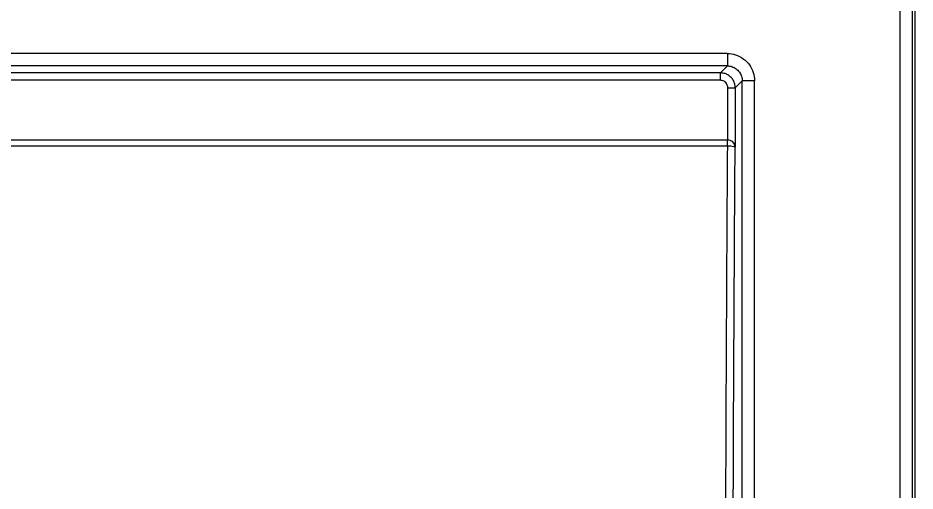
# Model space of a CAD drawing. Extents: x 0 to 193, y 0 to 226.
# Drawn here: x 127.45 to 163.63, y 139.38 to 158.46 of the extents above; entities that cross this region are included whole.
import ezdxf

# ---------------------------------------------------------------- set-up
doc = ezdxf.new("R2010")
doc.units = 0

# ---------------------------------------------------------------- blocks, each defined once
blk = doc.blocks.new('trhgkjglyretgerdutdhjfkhg')
for p, q in [((8666.43, -2290.521), (8666.43, -2201.867)), ((8666.33, -2290.521), (8666.33, -2204.322)), ((8665.83, -2240.821), (8665.83, -2209.721)), ((8658.858, -2215.642), (8569.3, -2215.642)), ((8658.86, -2215.642), (8658.86, -2216.142)), ((8658.86, -2216.142), (8569.301, -2216.142)), ((8658.86, -2216.142), (8658.579, -2216.422)), ((8658.579, -2216.722), (8569.578, -2216.722)), ((8658.579, -2216.422), (8569.582, -2216.422)), ((8658.579, -2216.722), (8658.579, -2216.422)), ((8658.879, -2217.022), (8659.178, -2217.022)), ((8658.879, -2219.121), (8658.879, -2217.022)), ((8659.459, -2216.741), (8659.178, -2217.022)), ((8659.178, -2217.022), (8659.178, -2219.421)), ((8659.959, -2216.741), (8659.459, -2216.741)), ((8659.459, -2242.423), (8659.459, -2216.741)), ((8659.959, -2242.554), (8659.959, -2216.744)), ((8568.999, -2219.121), (8658.86, -2219.121)), ((8658.86, -2219.377), (8658.86, -2219.121)), ((8658.86, -2219.377), (8603.006, -2219.377)), ((8659.159, -2219.421), (8659.178, -2219.421))]:
    blk.add_line(p, q)
for points, knots in [([(8658.858, -2215.642), (8658.971, -2215.642), (8659.202, -2215.677), (8659.515, -2215.836), (8659.765, -2216.085), (8659.924, -2216.399), (8659.959, -2216.63), (8659.959, -2216.744)], [0, 0, 0, 0, 0.340671, 0.687476, 1.036008, 1.382788, 1.724145, 1.724145, 1.724145, 1.724145]), ([(8658.86, -2216.142), (8658.922, -2216.141), (8659.047, -2216.161), (8659.218, -2216.247), (8659.354, -2216.383), (8659.44, -2216.554), (8659.46, -2216.679), (8659.459, -2216.741)], [0, 0, 0, 0, 0.1847388, 0.3739134, 0.5640053, 0.7532752, 0.9383184, 0.9383184, 0.9383184, 0.9383184]), ([(8659.178, -2217.022), (8659.178, -2216.975), (8659.166, -2216.875), (8659.111, -2216.73), (8659.014, -2216.599), (8658.884, -2216.497), (8658.734, -2216.436), (8658.63, -2216.423), (8658.579, -2216.422)], [0, 0, 0, 0, 0.142156, 0.2977724, 0.4607891, 0.6256137, 0.7868498, 0.9386372, 0.9386372, 0.9386372, 0.9386372]), ([(8658.879, -2217.022), (8658.879, -2216.998), (8658.873, -2216.948), (8658.845, -2216.876), (8658.796, -2216.81), (8658.731, -2216.759), (8658.657, -2216.729), (8658.604, -2216.722), (8658.579, -2216.722)], [0, 0, 0, 0, 0.0711985, 0.1490767, 0.2305917, 0.3129727, 0.3935624, 0.4694722, 0.4694722, 0.4694722, 0.4694722]), ([(8658.866, -2219.121), (8658.901, -2219.121), (8658.967, -2219.133), (8659.053, -2219.179), (8659.119, -2219.244), (8659.164, -2219.327), (8659.177, -2219.389), (8659.178, -2219.421)], [0, 0, 0, 0, 0.1058897, 0.1979548, 0.2888815, 0.3803438, 0.4759372, 0.4759372, 0.4759372, 0.4759372]), ([(8659.009, -2219.161), (8659.054, -2219.187), (8659.131, -2219.264), (8659.159, -2219.369), (8659.159, -2219.421)], [0, 0, 0, 0, 0.1552175, 0.3104991, 0.3104991, 0.3104991, 0.3104991]), ([(8658.86, -2219.377), (8658.834, -2223.382), (8658.791, -2231.421), (8658.766, -2239.459), (8658.758, -2243.492)], [0, 0, 0, 0, 12.016972, 24.11603, 24.11603, 24.11603, 24.11603]), ([(8659.159, -2219.421), (8659.155, -2219.405), (8659.087, -2219.396), (8658.998, -2219.379), (8658.908, -2219.377), (8658.86, -2219.377)], [0, 0, 0, 0, 0.0492563, 0.1595612, 0.3059499, 0.3059499, 0.3059499, 0.3059499]), ([(8659.159, -2219.421), (8659.142, -2222.088), (8659.111, -2227.434), (8659.078, -2235.472), (8659.063, -2240.843), (8659.058, -2243.535)], [0, 0, 0, 0, 8.001775, 16.039848, 24.11434, 24.11434, 24.11434, 24.11434])]:
    blk.add_open_spline(points, degree=3, knots=knots)
for points in [[(8658.86, -2219.121), (8658.897, -2219.121), (8658.935, -2219.128), (8658.969, -2219.142)], [(8658.969, -2219.142), (8658.983, -2219.147), (8658.996, -2219.153), (8659.009, -2219.161)]]:
    blk.add_open_spline(points, degree=3)

msp = doc.modelspace()

# ---------------------------------------------------------------- block references
msp.add_blockref('trhgkjglyretgerdutdhjfkhg', (-8502.802, 2372.668))

doc.saveas('drawing.dxf')
